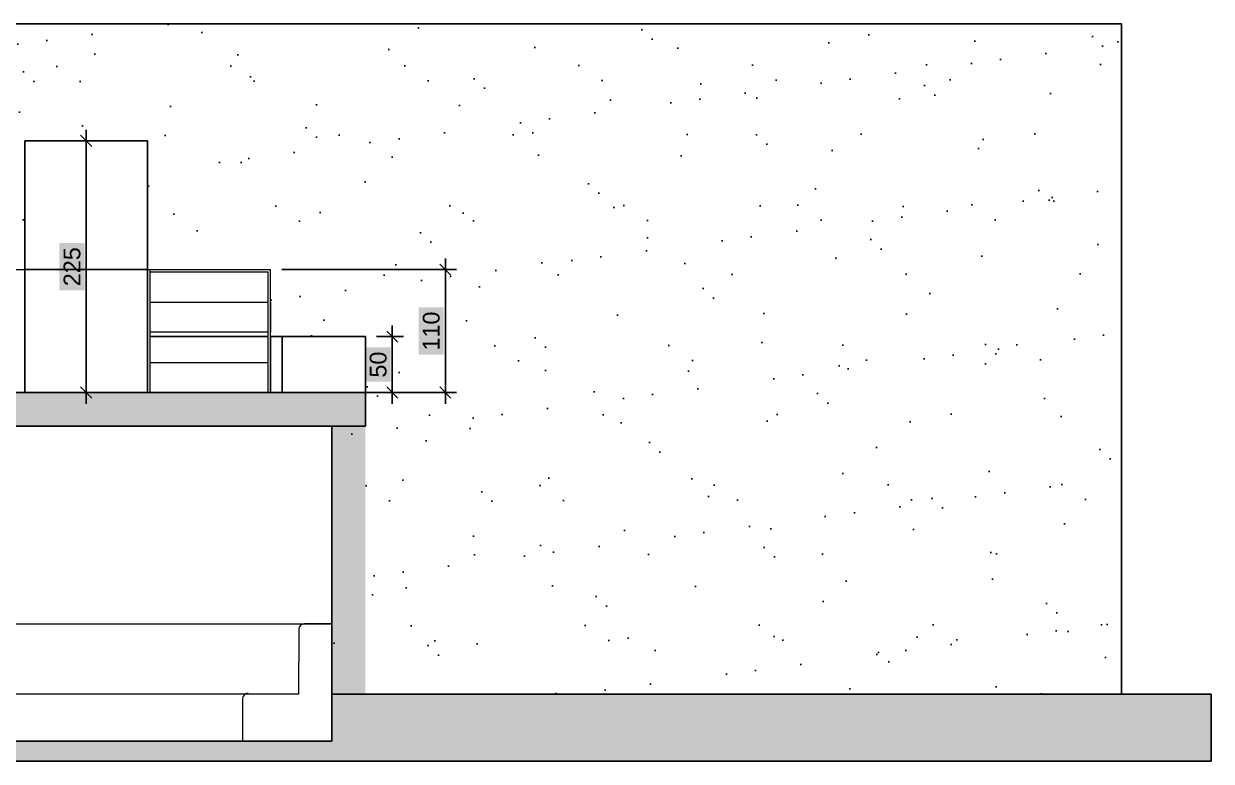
# Model space of a CAD drawing. Header units: inches. Extents: x 4350 to 28384, y -6772 to 993.
# Drawn here: x 24885 to 25948, y -1697 to -1037 of the extents above; entities that cross this region are included whole.
import ezdxf

# ---------------------------------------------------------------- set-up
doc = ezdxf.new("R2010")
doc.units = ezdxf.units.IN
doc.header["$MEASUREMENT"] = 0
doc.layers.add('ARREDAMENTO', color=2, linetype='Continuous', lineweight=18)
doc.layers.add('QUOTE', color=3, linetype='Continuous', lineweight=9)
doc.layers.add('ARREDI_attrezzature', color=7, linetype='Continuous')
doc.styles.get("Standard").update_dxf_attribs({"font": 'arial.ttf'})
doc.dimstyles.new('ook', dxfattribs={"dimtxt": 15, "dimasz": 10, "dimexe": 10, "dimexo": 10, "dimgap": 5, "dimtad": 1, "dimtoh": 1, "dimdec": 0, "dimzin": 0, "dimdsep": 46, "dimtxsty": 'Standard', "dimblk": 'OBLIQUE', "dimcen": 0.09, "dimdle": 10, "dimadec": 0, "dimazin": 0, "dimtfac": 1, "dimtdec": 0, "dimtofl": 0, "dimtmove": 0, "dimatfit": 3, "dimldrblk": 'OBLIQUE', "dimfxl": 1, "dimtfill": 2, "dimtfillclr": 1, "dimtolj": 1, "dimtzin": 0, "dimarcsym": 0})

# ---------------------------------------------------------------- blocks, each defined once
blk = doc.blocks.new('_Oblique')
at = {"color": 0, "linetype": 'ByBlock', "lineweight": -2}
blk.add_line((-0.5, -0.5), (0.5, 0.5), dxfattribs=at)
blk = doc.blocks.new('*D132')
at = {"layer": 'Defpoints', "color": 0, "ltscale": 0.1, "transparency": 16777216}
for p in [(24940.7, -1141.4), (24940.7, -1366.6), (24940.7, -1366.6)]:
    blk.add_point(p, dxfattribs=at)
at = {"layer": 'QUOTE', "color": 0, "lineweight": -2, "ltscale": 0.1, "transparency": 16777216}
blk.add_line((24940.7, -1131.4), (24940.7, -1376.6), dxfattribs=at)
at = {"layer": 'QUOTE', "color": 0, "lineweight": -2, "ltscale": 0.1, "transparency": 16777216, "xscale": 10, "yscale": 10, "zscale": 10}
for p, rotation in [((24940.7, -1141.4), 90), ((24940.7, -1366.6), 270)]:
    blk.add_blockref('_Oblique', p, dxfattribs=dict(at, rotation=rotation))
at = {"layer": 'QUOTE', "color": 0, "ltscale": 0.1, "transparency": 16777216, "insert": (24928.1, -1254), "char_height": 15, "attachment_point": 5, "rotation": 90, "bg_fill": 1, "box_fill_scale": 1.25, "bg_fill_color": 1, "bg_fill_transparency": 0}
blk.add_mtext('\\A1;225', dxfattribs=at)
blk = doc.blocks.new('*D134')
at = {"layer": 'Defpoints', "color": 0, "ltscale": 0.1, "transparency": 16777216}
for p in [(25190.6, -1316.6), (25190.6, -1366.6), (25214.7, -1366.6)]:
    blk.add_point(p, dxfattribs=at)
at = {"layer": 'QUOTE', "color": 0, "lineweight": -2, "ltscale": 0.1, "transparency": 16777216}
for p, q in [((25214.7, -1306.6), (25214.7, -1376.6)), ((25200.6, -1316.6), (25224.7, -1316.6)), ((25200.6, -1366.6), (25224.7, -1366.6))]:
    blk.add_line(p, q, dxfattribs=at)
at = {"layer": 'QUOTE', "color": 0, "lineweight": -2, "ltscale": 0.1, "transparency": 16777216, "xscale": 10, "yscale": 10, "zscale": 10}
for p, rotation in [((25214.7, -1316.6), 90), ((25214.7, -1366.6), 270)]:
    blk.add_blockref('_Oblique', p, dxfattribs=dict(at, rotation=rotation))
at = {"layer": 'QUOTE', "color": 0, "ltscale": 0.1, "transparency": 16777216, "insert": (25202.1, -1341.6), "char_height": 15, "attachment_point": 5, "rotation": 90, "bg_fill": 1, "box_fill_scale": 1.25, "bg_fill_color": 1, "bg_fill_transparency": 0}
blk.add_mtext('\\A1;50', dxfattribs=at)
blk = doc.blocks.new('*D135')
at = {"layer": 'Defpoints', "color": 0, "ltscale": 0.1, "transparency": 16777216}
for p in [(25105.7, -1256.6), (25105.7, -1366.6), (25262.2, -1366.6)]:
    blk.add_point(p, dxfattribs=at)
at = {"layer": 'QUOTE', "color": 0, "lineweight": -2, "ltscale": 0.1, "transparency": 16777216}
for p, q in [((25262.2, -1246.6), (25262.2, -1376.6)), ((25115.7, -1256.6), (25272.2, -1256.6)), ((25115.7, -1366.6), (25272.2, -1366.6))]:
    blk.add_line(p, q, dxfattribs=at)
at = {"layer": 'QUOTE', "color": 0, "lineweight": -2, "ltscale": 0.1, "transparency": 16777216, "xscale": 10, "yscale": 10, "zscale": 10}
for p, rotation in [((25262.2, -1256.6), 90), ((25262.2, -1366.6), 270)]:
    blk.add_blockref('_Oblique', p, dxfattribs=dict(at, rotation=rotation))
at = {"layer": 'QUOTE', "color": 0, "ltscale": 0.1, "transparency": 16777216, "insert": (25249.6, -1311.6), "char_height": 15, "attachment_point": 5, "rotation": 90, "bg_fill": 1, "box_fill_scale": 1.25, "bg_fill_color": 1, "bg_fill_transparency": 0}
blk.add_mtext('\\A1;110', dxfattribs=at)

msp = doc.modelspace()

# ---------------------------------------------------------------- hatches: boundary and pattern name
at = {"layer": 'ARREDI_attrezzature', "ltscale": 0.1}
h = msp.add_hatch(dxfattribs=at)
h.set_pattern_fill('AR-SAND', color=256, scale=50)
h.set_pattern_definition([(37.5, (13112.96, 1409.1), (-3.14967, 96.3412), [0, -76, 0, -85, 0, -81.25]), (7.5, (13112.96, 1409.1), (88.4888, 141.1073), [0, -41, 0, -68.5, 0, -26.25]), (327.5, (13051.46, 1409.1), (155.7071, 0.28295), [0, -25, 0, -90, 0, -117.5]), (317.5, (13051.46, 1409.1), (150.3063, 43.8838), [0, -12.5, 0, -59, 0, -67.5])])
h.paths.add_polyline_path([(23673.1, -1036.6), (23673.1, -1636.6), (23884.1, -1636.6), (23884.1, -1526.6), (23884.1, -1416.6), (23884.1, -1121.6), (23884.1, -1101.6), (24562.8, -1101.6), (24562.8, -1151.6), (24562.8, -1256.6), (24885.8, -1256.6), (24885.8, -1251.4), (24885.8, -1141.4), (24995.6, -1141.4), (24995.6, -1251.4), (24995.6, -1256.6), (25105.7, -1256.6), (25105.7, -1316.6), (25116, -1316.6), (25116, -1316.5), (25190.6, -1316.6), (25190.6, -1366.6), (25190.6, -1396.6), (25160.6, -1396.6), (25160.6, -1636.6), (25867.2, -1636.6), (25867.2, -1036.6)])
h = msp.add_hatch(color=9, dxfattribs=at)
h.dxf.hatch_style = 1
h.paths.add_polyline_path([(24343.6, -1366.6), (24343.6, -1396.6), (25190.6, -1396.6), (25190.6, -1366.6)])
h.paths.add_polyline_path([(24289.6, -1384.6), (24289.6, -1402.6), (24262.6, -1402.6), (24262.6, -1420.6), (24235.6, -1420.6), (24235.6, -1438.6), (24208.6, -1438.6), (24208.6, -1456.6), (24181.6, -1456.6), (24181.6, -1474.6), (24154.6, -1474.6), (24154.6, -1492.6), (24154.6, -1510.6), (24343.6, -1396.6), (24343.6, -1366.6), (24316.6, -1366.6), (24316.6, -1384.6)])
h = msp.add_hatch(color=9, dxfattribs=at)
h.dxf.hatch_style = 1
h.paths.add_polyline_path([(24343.6, -1366.6), (24343.6, -1396.6), (25190.6, -1396.6), (25190.6, -1366.6)])
at = {"layer": 'ARREDI_attrezzature'}
h = msp.add_hatch(color=9, dxfattribs=at)
h.dxf.hatch_style = 1
h.paths.add_polyline_path([(25190.6, -1396.6), (25160.6, -1396.6), (25160.6, -1636.6), (25190.6, -1636.6)])
h = msp.add_hatch(color=256, dxfattribs=at)
h.dxf.hatch_style = 1
h.paths.add_polyline_path([(24699.2, -1636.6), (23593.1, -1636.6), (23593.1, -1696.6), (25947.7, -1696.6), (25947.7, -1636.6), (25160.6, -1636.6), (25160.6, -1678.6), (24779.2, -1678.6), (24699.2, -1678.6)])
h.paths.add_polyline_path([(24361.2, -1643.6), (24361.2, -1612.8), (24330.3, -1612.8), (24330.3, -1643.6)], flags=9)

# ---------------------------------------------------------------- linework, layer by layer
at = {"layer": 'ARREDAMENTO'}
for p, q in [((24784.6, -1573.6), (25161.1, -1573.6)), ((25131, -1578.5), (25130.6, -1636.4)), ((25161.1, -1573.6), (25136, -1573.6)), ((25085.6, -1636), (25130.6, -1636.4)), ((25080.6, -1641), (25080.6, -1678.6))]:
    msp.add_line(p, q, dxfattribs=at)
at = {"layer": 'ARREDAMENTO', "ltscale": 0.1}
msp.add_line((25130.6, -1636.4), (24784.3, -1636.4), dxfattribs=at)
at = {"layer": 'ARREDAMENTO'}
for centre, start, end in [((25136, -1578.6), 90, 179.5397), ((25085.6, -1641), 89.5397, 180)]:
    msp.add_arc(centre, 5, start, end, dxfattribs=at)
at = {"layer": 'ARREDI_attrezzature'}
for p, q in [((23673.1, -1036.6), (25867.2, -1036.6)), ((25867.2, -1036.6), (25867.2, -1636.6)), ((24885.8, -1251.4), (24885.8, -1141.4)), ((24885.8, -1141.4), (24995.6, -1141.4)), ((24995.6, -1251.4), (24995.6, -1141.4)), ((24885.8, -1251.4), (24885.8, -1366.6)), ((24995.6, -1251.4), (24995.6, -1366.6)), ((24180.9, -1366.6), (25190.6, -1366.6)), ((24343.6, -1396.6), (25190.6, -1396.6)), ((25160.6, -1628.4), (25160.6, -1636.6)), ((25160.6, -1636.6), (25947.7, -1636.6)), ((25947.7, -1636.6), (25947.7, -1696.6))]:
    msp.add_line(p, q, dxfattribs=at)
at = {"layer": 'ARREDI_attrezzature', "lineweight": 13, "ltscale": 0.1}
for p, q in [((24562.8, -1256.6), (24885.8, -1256.6)), ((24995.6, -1256.6), (25105.7, -1256.6)), ((24997.6, -1258.6), (25103.7, -1258.6)), ((25103.7, -1366.6), (25103.7, -1258.6)), ((25105.7, -1366.6), (25105.7, -1256.6)), ((24997.6, -1285.6), (25103.7, -1285.6)), ((25103.7, -1312.6), (24997.6, -1312.6)), ((24997.6, -1339.6), (25103.7, -1339.6))]:
    msp.add_line(p, q, dxfattribs=at)
at = {"layer": 'ARREDI_attrezzature', "ltscale": 0.1}
for p, q in [((24885.8, -1256.6), (24995.6, -1256.6)), ((25105.7, -1256.6), (25105.7, -1256.6)), ((25105.7, -1285.6), (25105.7, -1312.6)), ((24997.6, -1316.6), (25103.7, -1316.6)), ((25105.7, -1316.5), (25105.7, -1366.6)), ((25105.7, -1316.6), (25116, -1316.6)), ((25116, -1316.5), (25190.6, -1316.6)), ((25116, -1316.5), (25116, -1366.6)), ((25116, -1316.6), (25190.6, -1316.6)), ((25190.6, -1316.6), (25190.6, -1366.6)), ((25190.6, -1366.6), (25190.6, -1396.6)), ((25160.6, -1678.6), (25160.6, -1636.6)), ((24779.2, -1678.6), (25160.6, -1678.6)), ((23593.1, -1696.6), (25947.7, -1696.6))]:
    msp.add_line(p, q, dxfattribs=at)
at = {"layer": 'ARREDI_attrezzature', "lineweight": 13}
msp.add_line((24997.6, -1256.6), (24997.6, -1366.6), dxfattribs=at)
at = {"layer": 'ARREDI_attrezzature', "color": 9}
msp.add_line((25160.6, -1636.6), (25160.6, -1396.6), dxfattribs=at)
at = {"layer": 'ARREDI_attrezzature', "color": 9, "ltscale": 0.1}
msp.add_lwpolyline([(24343.6, -1366.6), (25190.6, -1366.6), (25190.6, -1396.6), (24343.6, -1396.6)], close=True, dxfattribs=at)

# ---------------------------------------------------------------- dimensions: what is measured, and where the dimension line sits
at = {"layer": 'QUOTE', "ltscale": 0.1}
for base, p1, p2, picture, middle in [((24940.7, -1366.6), (24940.7, -1141.4), (24940.7, -1366.6), '*D132', (24928.1, -1254)), ((25262.2, -1366.6), (25105.7, -1256.6), (25105.7, -1366.6), '*D135', (25249.6, -1311.6)), ((25214.7, -1366.6), (25190.6, -1316.6), (25190.6, -1366.6), '*D134', (25202.1, -1341.6))]:
    dim = msp.add_linear_dim(base=base, p1=p1, p2=p2, angle=90, dimstyle='ook', dxfattribs=at)
    dim.commit()
    dim.dimension.update_dxf_attribs({"geometry": picture, "text_midpoint": middle})

doc.saveas('drawing.dxf')
